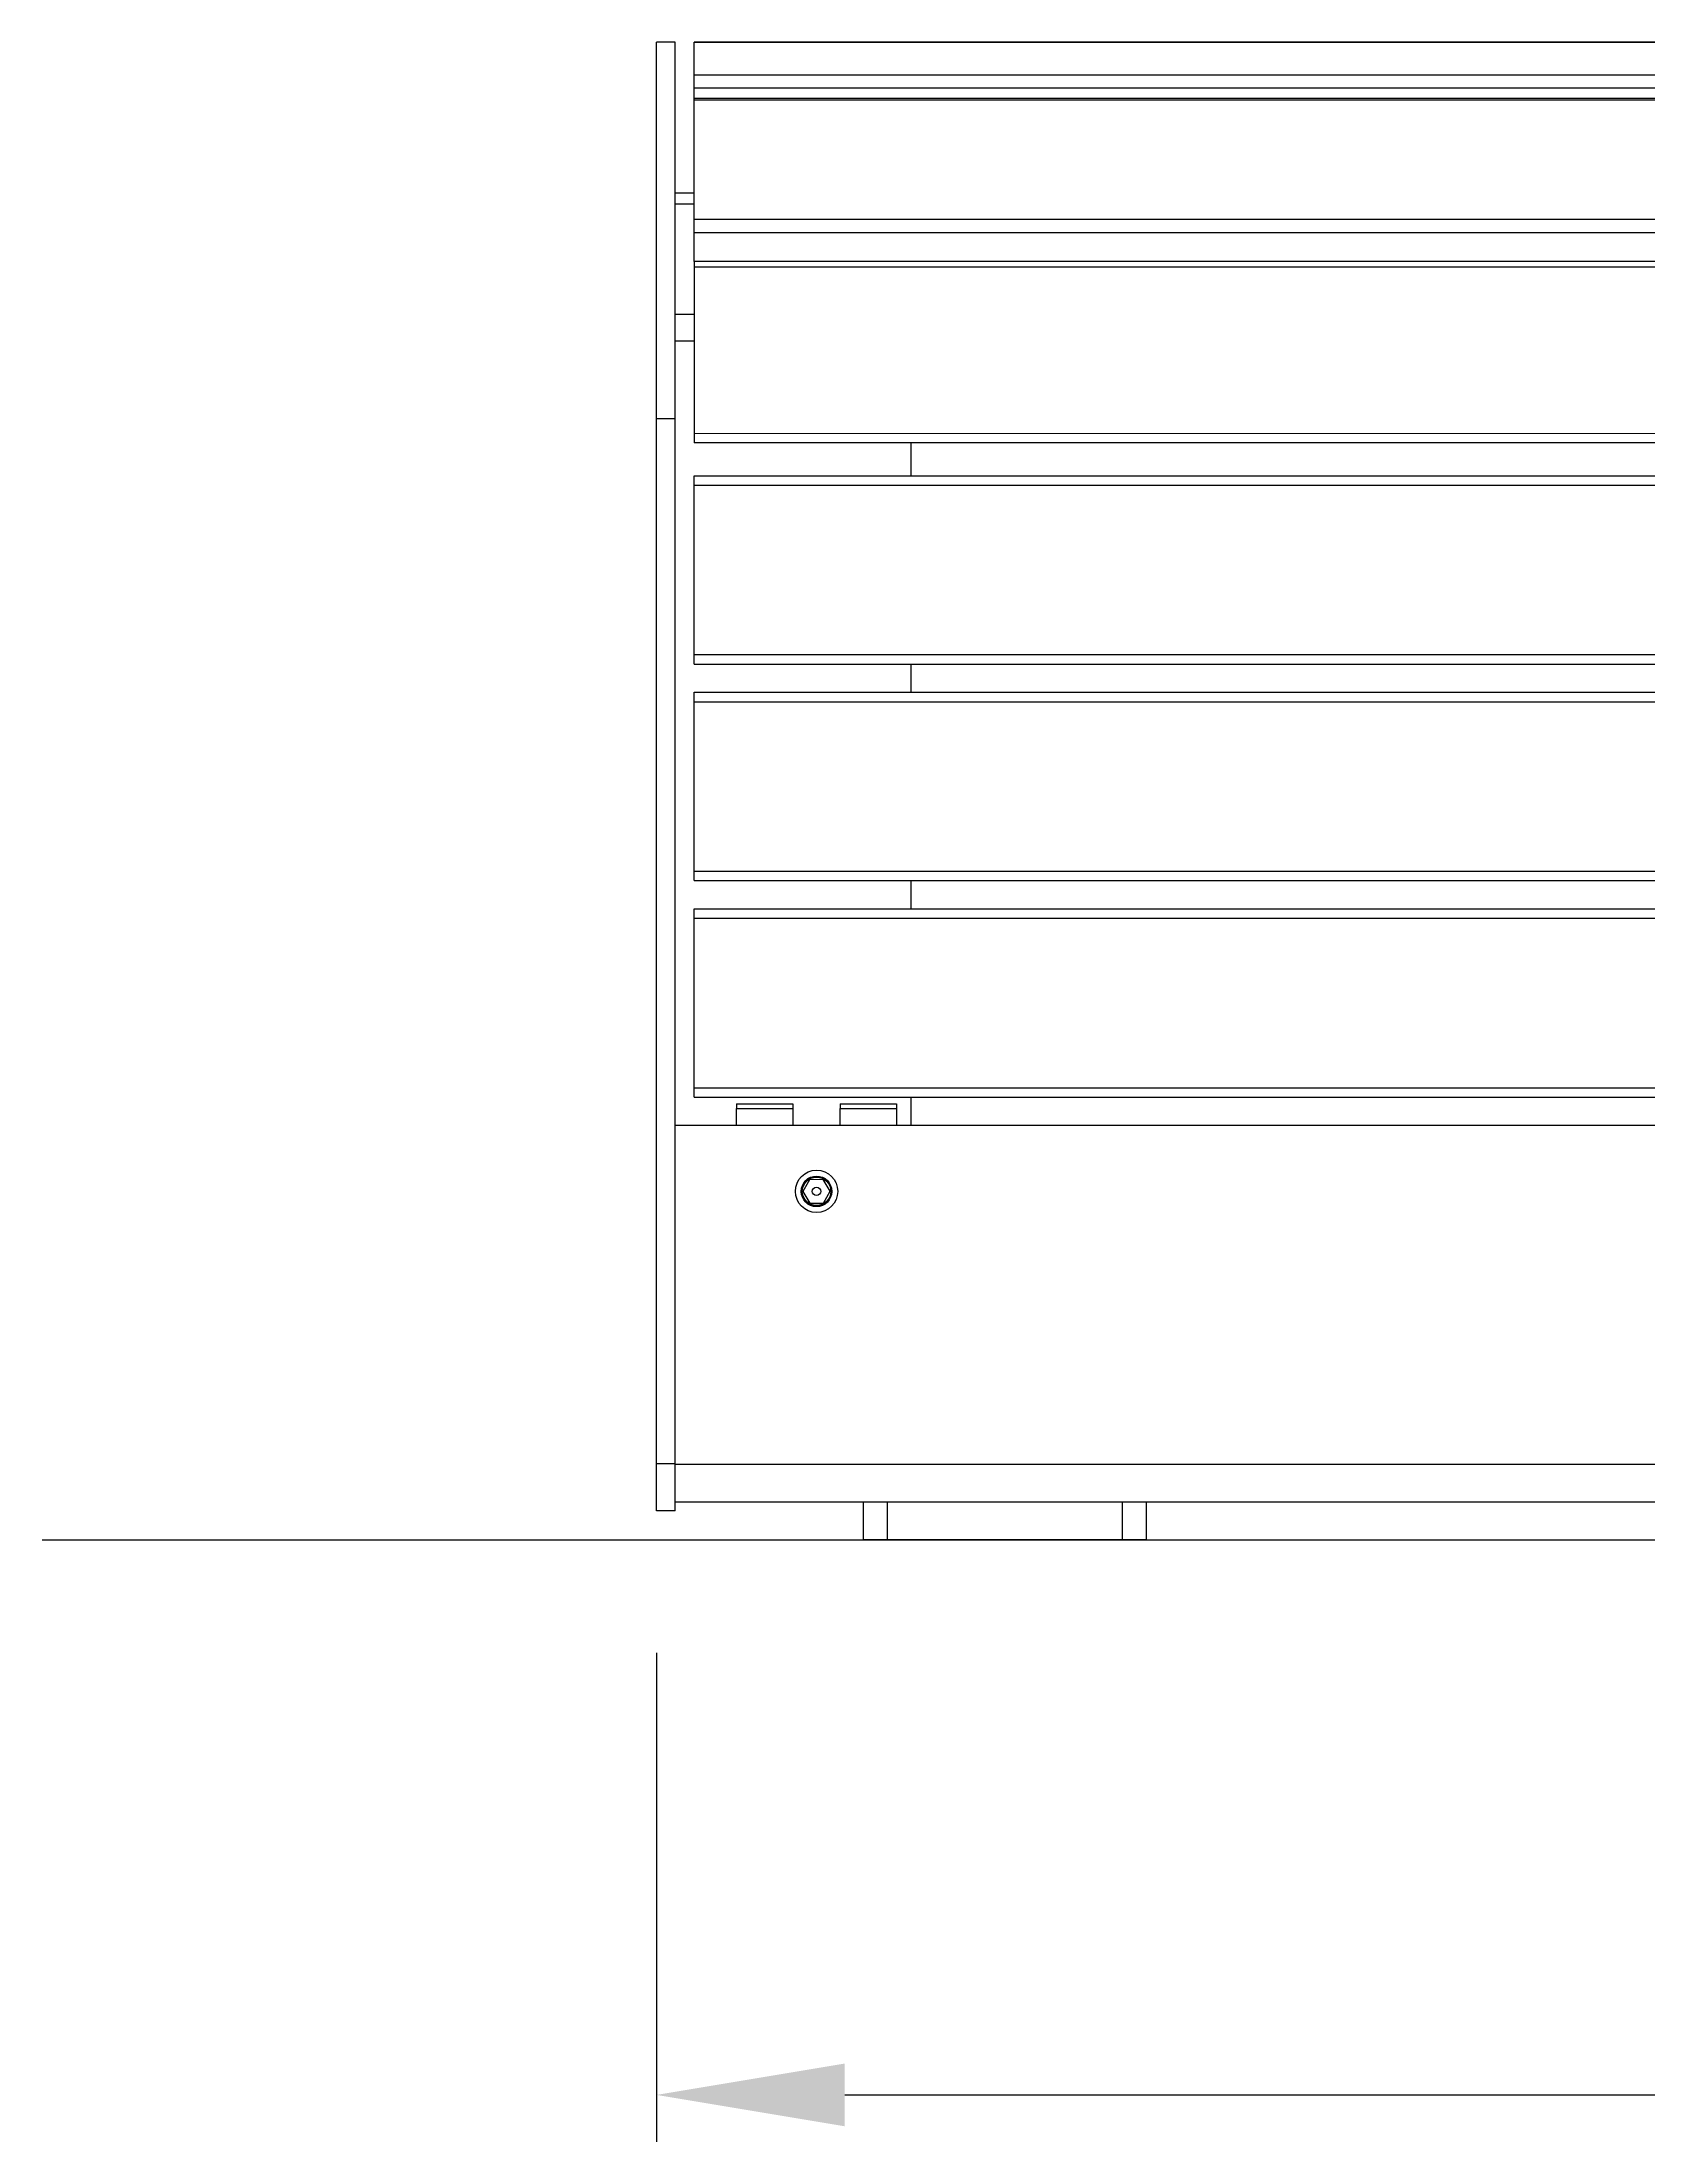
# Model space of a CAD drawing. Header units: millimetres. Extents: x 11004 to 16944, y 3085 to 7285.
# Drawn here: x 13245.3 to 13586.4, y 5888.5 to 6334.6 of the extents above; entities that cross this region are included whole.
import ezdxf

# ---------------------------------------------------------------- set-up
doc = ezdxf.new("R2010")
doc.units = ezdxf.units.MM
doc.header["$LTSCALE"] = 0.3
doc.styles.add('SEACAD_Arial', font='arial.ttf', dxfattribs={"width": 0.8})
doc.dimstyles.new('ISO-25', dxfattribs={"dimtxt": 1.6, "dimasz": 2, "dimexe": 0.5, "dimexo": 1.5, "dimtad": 1, "dimdec": 0, "dimtxsty": 'SEACAD_Arial', "dimcen": 2, "dimadec": 0, "dimazin": 0, "dimtfac": 1, "dimtdec": 0, "dimtmove": 0, "dimatfit": 3, "dimfxl": 1, "dimarcsym": 0})

# ---------------------------------------------------------------- blocks, each defined once
blk = doc.blocks.new('*D143')
at = {"color": 0, "lineweight": -2, "transparency": 16777216}
for p, q in [((13375.8, 5992.45), (13375.8, 5888.53)), ((14275.8, 5992.56), (14275.8, 5888.53)), ((13415.8, 5898.53), (14235.8, 5898.53))]:
    blk.add_line(p, q, dxfattribs=at)
at = {"color": 0, "transparency": 16777216}
for points in [[(13415.8, 5905.2), (13415.8, 5891.86), (13375.8, 5898.53)], [(14235.8, 5905.2), (14235.8, 5891.86), (14275.8, 5898.53)]]:
    blk.add_solid(points, dxfattribs=at)
at = {"layer": 'Defpoints', "color": 0, "transparency": 16777216}
for p in [(13375.8, 6022.45), (14275.8, 6022.56), (14275.8, 5898.53)]:
    blk.add_point(p, dxfattribs=at)
at = {"color": 0, "transparency": 16777216, "insert": (13825.8, 5927.37), "char_height": 32, "attachment_point": 5, "style": 'SEACAD_Arial'}
blk.add_mtext('900', dxfattribs=at)

msp = doc.modelspace()

# ---------------------------------------------------------------- linework, layer by layer
for p, q in [((13379.8, 6334.56), (13375.8, 6334.56)), ((13375.8, 6254.56), (13375.8, 6334.56)), ((13379.8, 6254.56), (13379.8, 6334.56)), ((13383.8, 6334.56), (14267.8, 6334.58)), ((14267.8, 6334.56), (13383.8, 6334.54)), ((13383.8, 6334.54), (13383.8, 6334.56)), ((13383.8, 6327.62), (13383.8, 6334.54)), ((13383.8, 6327.62), (14267.8, 6327.64)), ((13383.8, 6324.86), (13383.8, 6327.62)), ((13383.8, 6324.86), (14267.8, 6324.88)), ((13383.8, 6322.57), (13383.8, 6324.86)), ((14267.8, 6322.59), (13383.8, 6322.57)), ((13383.8, 6322.26), (13383.8, 6322.57)), ((13383.8, 6322.26), (14267.8, 6322.28)), ((13383.8, 6296.92), (13383.8, 6322.26)), ((13379.8, 6302.56), (13383.8, 6302.56)), ((13379.8, 6300.21), (13383.8, 6300.21)), ((13383.8, 6296.92), (14267.8, 6296.94)), ((13383.8, 6294.09), (13383.8, 6296.92)), ((13383.8, 6294.09), (14267.8, 6294.11)), ((13383.8, 6287.95), (13383.8, 6294.09)), ((14267.8, 6287.97), (13383.8, 6287.95)), ((13383.8, 6287.95), (13383.8, 6286.76)), ((14267.8, 6286.78), (13383.8, 6286.76)), ((13383.8, 6286.76), (13383.8, 6251.38)), ((13379.8, 6276.79), (13383.8, 6276.79)), ((13379.8, 6271.13), (13383.8, 6271.13)), ((13375.8, 6032.56), (13375.8, 6254.56)), ((13379.8, 6254.56), (13375.8, 6254.56)), ((13379.8, 6032.56), (13379.8, 6254.56)), ((14267.8, 6251.4), (13383.8, 6251.38)), ((13383.8, 6251.38), (13383.8, 6249.45)), ((14267.8, 6249.47), (13383.8, 6249.45)), ((13429.8, 6249.45), (13429.8, 6242.45)), ((13383.8, 6242.45), (14267.8, 6242.47)), ((13383.8, 6240.45), (13383.8, 6242.45)), ((13383.8, 6240.45), (14267.8, 6240.47)), ((13383.8, 6204.45), (13383.8, 6240.45)), ((13383.8, 6202.45), (13383.8, 6204.45)), ((13383.8, 6204.45), (14267.8, 6204.45)), ((13383.8, 6202.45), (14267.8, 6202.45)), ((13429.8, 6202.45), (13429.8, 6196.45)), ((13383.8, 6196.45), (14267.8, 6196.45)), ((13383.8, 6194.45), (13383.8, 6196.45)), ((13383.8, 6158.45), (13383.8, 6194.45)), ((13383.8, 6194.45), (14267.8, 6194.45)), ((13383.8, 6156.45), (13383.8, 6158.45)), ((13383.8, 6158.45), (14267.8, 6158.45)), ((13383.8, 6156.45), (14267.8, 6156.45)), ((13429.8, 6156.45), (13429.8, 6150.45)), ((13383.8, 6150.45), (14267.8, 6150.45)), ((13383.8, 6148.45), (13383.8, 6150.45)), ((13383.8, 6112.45), (13383.8, 6148.45)), ((13383.8, 6148.45), (14267.8, 6148.45)), ((13383.8, 6110.45), (13383.8, 6112.45)), ((13383.8, 6112.45), (14267.8, 6112.45)), ((13383.8, 6110.45), (14267.8, 6110.45)), ((13392.8, 6109.05), (13404.8, 6109.05)), ((13392.8, 6109.05), (13392.8, 6108.05)), ((13392.8, 6108.05), (13404.8, 6108.05)), ((13392.8, 6104.45), (13392.8, 6108.05)), ((13404.8, 6109.05), (13404.8, 6108.05)), ((13404.8, 6108.05), (13404.8, 6104.45)), ((13414.8, 6109.05), (13426.8, 6109.05)), ((13414.8, 6109.05), (13414.8, 6108.05)), ((13414.8, 6108.05), (13426.8, 6108.05)), ((13414.8, 6104.45), (13414.8, 6108.05)), ((13426.8, 6109.05), (13426.8, 6108.05)), ((13426.8, 6108.05), (13426.8, 6104.45)), ((13429.8, 6110.45), (13429.8, 6104.45)), ((14271.8, 6104.45), (13379.8, 6104.45)), ((13408.32, 6092.93), (13406.91, 6090.41)), ((13406.91, 6090.41), (13408.38, 6087.93)), ((13411.21, 6092.96), (13408.32, 6092.93)), ((13412.68, 6090.48), (13411.21, 6092.96)), ((13411.27, 6087.97), (13412.68, 6090.48)), ((13408.38, 6087.93), (13411.27, 6087.97)), ((13375.8, 6022.56), (13375.8, 6032.56)), ((13379.8, 6032.56), (13375.8, 6032.56)), ((13379.8, 6022.56), (13379.8, 6032.56)), ((14271.8, 6032.45), (13379.8, 6032.45)), ((13379.8, 6022.56), (13375.8, 6022.56)), ((14271.8, 6024.45), (13379.8, 6024.45)), ((13419.8, 6016.45), (13419.8, 6024.45)), ((13424.8, 6024.45), (13424.8, 6016.45)), ((13474.8, 6016.45), (13474.8, 6024.45)), ((13479.8, 6024.45), (13479.8, 6016.45)), ((13424.8, 6016.45), (13419.8, 6016.45)), ((13474.8, 6016.45), (13424.8, 6016.45)), ((13479.8, 6016.45), (13474.8, 6016.45))]:
    msp.add_line(p, q)
at = {"color": 7, "linetype": 'Continuous'}
msp.add_line((13245.3, 6016.45), (14475.67, 6016.45), dxfattribs=at)
at = {"flags": 128}
for points in [[(13406.91, 6090.41), (13406.91, 6090.41), (13406.91, 6090.41), (13406.91, 6090.41), (13406.91, 6090.41), (13406.91, 6090.41), (13406.91, 6090.41), (13406.91, 6090.41), (13406.91, 6090.41)], [(13408.32, 6092.93), (13408.32, 6092.93), (13408.32, 6092.93), (13408.32, 6092.93), (13408.32, 6092.93), (13408.32, 6092.93), (13408.32, 6092.93), (13408.32, 6092.93), (13408.32, 6092.93)], [(13411.21, 6092.96), (13411.21, 6092.96), (13411.21, 6092.96), (13411.21, 6092.96), (13411.21, 6092.96), (13411.21, 6092.96), (13411.21, 6092.96), (13411.21, 6092.96), (13411.21, 6092.96)], [(13412.68, 6090.48), (13412.68, 6090.48), (13412.68, 6090.48), (13412.68, 6090.48), (13412.68, 6090.48), (13412.68, 6090.48), (13412.68, 6090.48), (13412.68, 6090.48), (13412.68, 6090.48)], [(13408.38, 6087.93), (13408.38, 6087.93), (13408.38, 6087.93), (13408.38, 6087.93), (13408.38, 6087.93), (13408.38, 6087.93), (13408.38, 6087.93), (13408.38, 6087.93), (13408.38, 6087.93)], [(13411.27, 6087.97), (13411.27, 6087.97), (13411.27, 6087.97), (13411.27, 6087.97), (13411.27, 6087.97), (13411.27, 6087.97), (13411.27, 6087.97), (13411.27, 6087.97), (13411.27, 6087.97)]]:
    msp.add_lwpolyline(points, dxfattribs=at)
for radius in [4.5, 3.25, 3.1, 3.03, 0.894]:
    msp.add_circle((13409.8, 6090.45), radius)

# ---------------------------------------------------------------- dimensions: what is measured, and where the dimension line sits
dim = msp.add_linear_dim(base=(14275.8, 5898.53), p1=(13375.8, 6022.45), p2=(14275.8, 6022.56), dimstyle='ISO-25')
dim.commit()
dim.dimension.update_dxf_attribs({"geometry": '*D143', "text_midpoint": (13825.8, 5927.37)})

doc.saveas('drawing.dxf')
